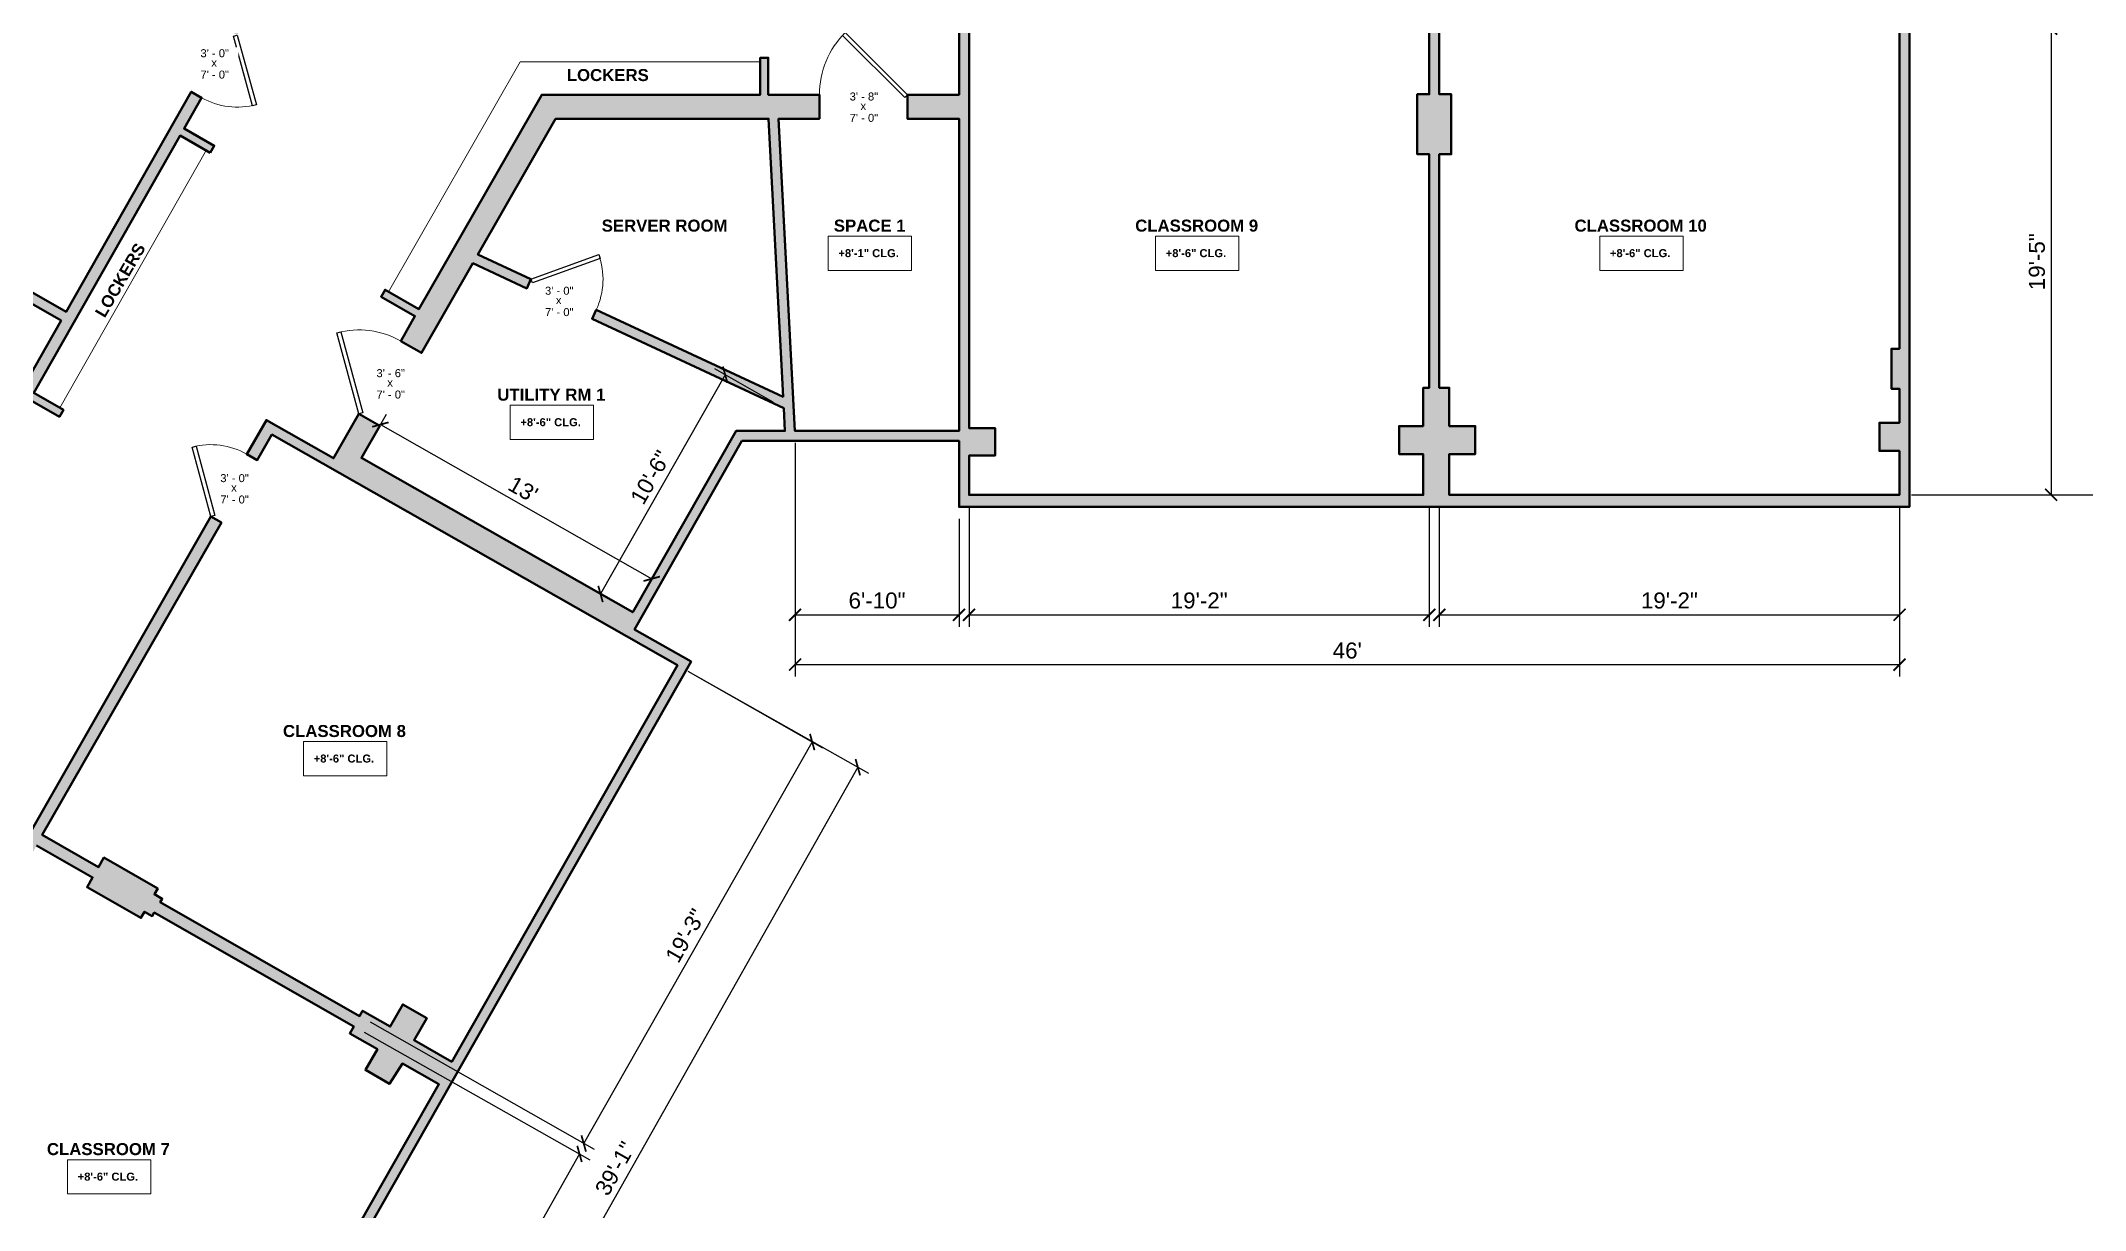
# Model space of a CAD drawing. Header units: inches. Extents: x -2078 to 106214, y -964 to 6385.
# Drawn here: x 58893 to 59915, y 3705 to 4289 of the extents above; entities that cross this region are included whole.
import ezdxf

# ---------------------------------------------------------------- set-up
doc = ezdxf.new("R2010")
doc.units = ezdxf.units.IN
doc.header["$MEASUREMENT"] = 0
for name, color, linetype, lineweight in [('A-ANNO', 2, 'Continuous', 5), ('A-ANNO-DIMS', 1, 'Continuous', 9), ('A-DETAIL-3', 40, 'Continuous', 15), ('A-DOOR', 1, 'Continuous', 18), ('A-WALL', 3, 'Continuous', 40)]:
    doc.layers.add(name, color=color, linetype=linetype, lineweight=lineweight)
doc.layers.add('A-HATCH', color=9, linetype='Continuous')
doc.styles.add('Arial_1', font='arial.ttf', dxfattribs={"height": 0.0625})
doc.styles.add('Arial_2', font='arial.ttf', dxfattribs={"height": 3})
doc.styles.add('Arial_B', font='arialbd.ttf', dxfattribs={"height": 4.5})
doc.styles.add('Arial_B_1', font='arialbd.ttf', dxfattribs={"height": 3})
doc.styles.add('JC', font='arial.ttf', dxfattribs={"height": 0.125})
doc.dimstyles.new('JC-DIMS', dxfattribs={"dimtxt": 0.125, "dimasz": 0.09375, "dimexe": 0.09375, "dimexo": 0.09375, "dimgap": 0.046875, "dimtad": 1, "dimdec": 1, "dimzin": 0, "dimdsep": 46, "dimlunit": 4, "dimtxsty": 'JC', "dimblk": 'ARCHTICK', "dimcen": 0.09, "dimclrd": 1, "dimclre": 1, "dimclrt": 256, "dimadec": 0, "dimazin": 0, "dimtfac": 1, "dimtdec": 1, "dimtofl": 0, "dimtmove": 1, "dimatfit": 3, "dimfxl": 1, "dimtolj": 1, "dimtzin": 0, "dimarcsym": 0})

# ---------------------------------------------------------------- blocks, each defined once
blk = doc.blocks.new('JC_SINGLE DOOR-NO TRIM - SINGLE DOOR-1545697-World Language Center - 1st FL')
at = {"layer": 'A-DOOR', "lineweight": 30}
for p, q in [((-8.9, -27), (16.6, -1.6)), ((18, -3), (-7.5, -28.5)), ((16.6, -1.6), (18, -3)), ((-7.5, -28.5), (-8.9, -27))]:
    blk.add_line(p, q, dxfattribs=at)
at = {"layer": 'A-DOOR', "lineweight": 9}
blk.add_arc((18, -3), 36, 180, 225, dxfattribs=at)
blk = doc.blocks.new('JC_SINGLE DOOR-NO TRIM - SINGLE DOOR-1482781-World Language Center - 1st FL')
at = {"layer": 'A-DOOR', "lineweight": 30}
for p, q in [((-10.1, -34.3), (19.6, -4.6)), ((21, -6), (-8.7, -35.7)), ((19.6, -4.6), (21, -6)), ((-8.7, -35.7), (-10.1, -34.3))]:
    blk.add_line(p, q, dxfattribs=at)
at = {"layer": 'A-DOOR', "lineweight": 9}
blk.add_arc((21, -6), 42, 180, 225, dxfattribs=at)
blk = doc.blocks.new('JC_SINGLE DOOR-NO TRIM - SINGLE DOOR-1484588-World Language Center - 1st FL')
at = {"layer": 'A-DOOR', "lineweight": 30}
for p, q in [((-9.1, 37.1), (-10.5, 35.7)), ((-10.5, 35.7), (20.6, 4.6)), ((22, 6), (-9.1, 37.1)), ((20.6, 4.6), (22, 6))]:
    blk.add_line(p, q, dxfattribs=at)
at = {"layer": 'A-DOOR', "lineweight": 9}
blk.add_arc((22, 6), 44, 135, 180, dxfattribs=at)
blk = doc.blocks.new('JC_SINGLE DOOR-NO TRIM - SINGLE DOOR-1482534-World Language Center - 1st FL')
at = {"layer": 'A-DOOR', "lineweight": 30}
for p, q in [((-8.9, -26.5), (16.6, -1.1)), ((18, -2.5), (-7.5, -28)), ((16.6, -1.1), (18, -2.5)), ((-7.5, -28), (-8.9, -26.5))]:
    blk.add_line(p, q, dxfattribs=at)
at = {"layer": 'A-DOOR', "lineweight": 9}
blk.add_arc((18, -2.5), 36, 180, 225, dxfattribs=at)
blk = doc.blocks.new('_ArchTick')
at = {"color": 0, "linetype": 'ByBlock', "const_width": 0.15}
blk.add_lwpolyline([(-0.5, -0.5), (0.5, 0.5)], dxfattribs=at)
blk = doc.blocks.new('*D2573')
at = {"layer": 'A-ANNO-DIMS', "color": 1, "lineweight": -2, "transparency": 16777216}
for p, q in [((59056.4, 4086), (59065.9, 4102.7)), ((59062.9, 4097.5), (59198.5, 4020.4)), ((59198.4, 4020.1), (59195.6, 4015.1))]:
    blk.add_line(p, q, dxfattribs=at)
at = {"layer": 'Defpoints', "color": 0, "transparency": 16777216}
for p in [(59053.4, 4080.8), (59198.5, 4020.4), (59201.3, 4025.3)]:
    blk.add_point(p, dxfattribs=at)
at = {"layer": 'A-ANNO-DIMS', "color": 1, "lineweight": -2, "transparency": 16777216, "xscale": 6, "yscale": 6, "zscale": 6}
for p, rotation in [((59062.9, 4097.5), 150.3628158779673), ((59198.5, 4020.4), 330.3628158779673)]:
    blk.add_blockref('_ArchTick', p, dxfattribs=dict(at, rotation=rotation))
at = {"layer": 'A-ANNO-DIMS', "color": 2, "transparency": 16777216, "insert": (59134.2, 4065.1), "char_height": 8, "attachment_point": 5, "rotation": 330.3628, "style": 'JC'}
blk.add_mtext("\\A1;13'", dxfattribs=at)
blk = doc.blocks.new('JC- existing door Tag_quad - JC- existing door Tag_quad-839775-World Language Center - 1st FL')
at = {"layer": 'A-ANNO', "insert": (-0.023, 0.038), "char_height": 0.0625, "width": 0.0505, "attachment_point": 1, "style": 'Arial_1', "bg_fill": 3, "box_fill_scale": 1.25, "bg_fill_color": 256, "bg_fill_true_color": 13158600, "bg_fill_transparency": 0}
blk.add_mtext('x', dxfattribs=at)
blk = doc.blocks.new('*D2591')
at = {"layer": 'A-ANNO-DIMS', "color": 1, "lineweight": -2, "transparency": 16777216}
for p, q in [((59592.1, 4056.4), (59592.1, 3996.4)), ((59822.1, 4056.4), (59822.1, 3996.4)), ((59592.1, 4002.4), (59822.1, 4002.4))]:
    blk.add_line(p, q, dxfattribs=at)
at = {"layer": 'Defpoints', "color": 0, "transparency": 16777216}
for p in [(59592.1, 4062.4), (59822.1, 4062.4), (59822.1, 4002.4)]:
    blk.add_point(p, dxfattribs=at)
at = {"layer": 'A-ANNO-DIMS', "color": 1, "lineweight": -2, "transparency": 16777216, "xscale": 6, "yscale": 6, "zscale": 6, "rotation": 180}
blk.add_blockref('_ArchTick', (59592.1, 4002.4), dxfattribs=at)
at = {"layer": 'A-ANNO-DIMS', "color": 1, "lineweight": -2, "transparency": 16777216, "xscale": 6, "yscale": 6, "zscale": 6}
blk.add_blockref('_ArchTick', (59822.1, 4002.4), dxfattribs=at)
at = {"layer": 'A-ANNO-DIMS', "color": 2, "transparency": 16777216, "insert": (59707.1, 4009.5), "char_height": 8, "attachment_point": 5, "style": 'JC'}
blk.add_mtext('\\A1;19\'-2"', dxfattribs=at)
blk = doc.blocks.new('*D2592')
at = {"layer": 'A-ANNO-DIMS', "color": 1, "lineweight": -2, "transparency": 16777216}
for p, q in [((59357.1, 4056.4), (59357.1, 3996.4)), ((59587.1, 4056.4), (59587.1, 3996.4)), ((59357.1, 4002.4), (59587.1, 4002.4))]:
    blk.add_line(p, q, dxfattribs=at)
at = {"layer": 'Defpoints', "color": 0, "transparency": 16777216}
for p in [(59357.1, 4062.4), (59587.1, 4062.4), (59587.1, 4002.4)]:
    blk.add_point(p, dxfattribs=at)
at = {"layer": 'A-ANNO-DIMS', "color": 1, "lineweight": -2, "transparency": 16777216, "xscale": 6, "yscale": 6, "zscale": 6, "rotation": 180}
blk.add_blockref('_ArchTick', (59357.1, 4002.4), dxfattribs=at)
at = {"layer": 'A-ANNO-DIMS', "color": 1, "lineweight": -2, "transparency": 16777216, "xscale": 6, "yscale": 6, "zscale": 6}
blk.add_blockref('_ArchTick', (59587.1, 4002.4), dxfattribs=at)
at = {"layer": 'A-ANNO-DIMS', "color": 2, "transparency": 16777216, "insert": (59472.1, 4009.5), "char_height": 8, "attachment_point": 5, "style": 'JC'}
blk.add_mtext('\\A1;19\'-2"', dxfattribs=at)
blk = doc.blocks.new('*D2593')
at = {"layer": 'A-ANNO-DIMS', "color": 1, "lineweight": -2, "transparency": 16777216}
for p, q in [((59270.1, 4088.4), (59270.1, 3996.4)), ((59352.1, 4050.4), (59352.1, 3996.4)), ((59270.1, 4002.4), (59352.1, 4002.4))]:
    blk.add_line(p, q, dxfattribs=at)
at = {"layer": 'Defpoints', "color": 0, "transparency": 16777216}
for p in [(59270.1, 4094.4), (59352.1, 4056.4), (59352.1, 4002.4)]:
    blk.add_point(p, dxfattribs=at)
at = {"layer": 'A-ANNO-DIMS', "color": 1, "lineweight": -2, "transparency": 16777216, "xscale": 6, "yscale": 6, "zscale": 6, "rotation": 180}
blk.add_blockref('_ArchTick', (59270.1, 4002.4), dxfattribs=at)
at = {"layer": 'A-ANNO-DIMS', "color": 1, "lineweight": -2, "transparency": 16777216, "xscale": 6, "yscale": 6, "zscale": 6}
blk.add_blockref('_ArchTick', (59352.1, 4002.4), dxfattribs=at)
at = {"layer": 'A-ANNO-DIMS', "color": 2, "transparency": 16777216, "insert": (59311.1, 4009.5), "char_height": 8, "attachment_point": 5, "style": 'JC'}
blk.add_mtext('\\A1;6\'-10"', dxfattribs=at)
blk = doc.blocks.new('*D2594')
at = {"layer": 'A-ANNO-DIMS', "color": 1, "lineweight": -2, "transparency": 16777216}
for p, q in [((59235.2, 4122.4), (59172.9, 4012.8)), ((59259.2, 4108.7), (59230, 4125.3)), ((59172.6, 4013), (59167.6, 4015.8))]:
    blk.add_line(p, q, dxfattribs=at)
at = {"layer": 'Defpoints', "color": 0, "transparency": 16777216}
for p in [(59264.5, 4105.7), (59172.9, 4012.8), (59177.8, 4010.1)]:
    blk.add_point(p, dxfattribs=at)
at = {"layer": 'A-ANNO-DIMS', "color": 1, "lineweight": -2, "transparency": 16777216, "xscale": 6, "yscale": 6, "zscale": 6}
for p, rotation in [((59235.2, 4122.4), 60.36281587793665), ((59172.9, 4012.8), 240.3628158779366)]:
    blk.add_blockref('_ArchTick', p, dxfattribs=dict(at, rotation=rotation))
at = {"layer": 'A-ANNO-DIMS', "color": 2, "transparency": 16777216, "insert": (59197.9, 4071.1), "char_height": 8, "attachment_point": 5, "rotation": 60.3628, "style": 'JC'}
blk.add_mtext('\\A1;10\'-6"', dxfattribs=at)
blk = doc.blocks.new('*D2595')
at = {"layer": 'A-ANNO-DIMS', "color": 1, "lineweight": -2, "transparency": 16777216}
for p, q in [((59216.5, 3974.2), (59283.9, 3935.9)), ((59164.5, 3738.1), (59278.7, 3938.8)), ((59057.7, 3798.9), (59169.7, 3735.2))]:
    blk.add_line(p, q, dxfattribs=at)
at = {"layer": 'Defpoints', "color": 0, "transparency": 16777216}
for p in [(59211.3, 3977.2), (59278.7, 3938.8), (59052.5, 3801.8)]:
    blk.add_point(p, dxfattribs=at)
at = {"layer": 'A-ANNO-DIMS', "color": 1, "lineweight": -2, "transparency": 16777216, "xscale": 6, "yscale": 6, "zscale": 6}
for p, rotation in [((59278.7, 3938.8), 60.36281587793663), ((59164.5, 3738.1), 240.3628158779366)]:
    blk.add_blockref('_ArchTick', p, dxfattribs=dict(at, rotation=rotation))
at = {"layer": 'A-ANNO-DIMS', "color": 2, "transparency": 16777216, "insert": (59215.4, 3842), "char_height": 8, "attachment_point": 5, "rotation": 60.3628, "style": 'JC'}
blk.add_mtext('\\A1;19\'-3"', dxfattribs=at)
blk = doc.blocks.new('*D2596')
at = {"layer": 'A-ANNO-DIMS', "color": 1, "lineweight": -2, "transparency": 16777216}
for p, q in [((59372.6, 4758.4), (59935, 4758.4)), ((59929, 4758.4), (59929, 4062.4)), ((59828.1, 4062.4), (59935, 4062.4))]:
    blk.add_line(p, q, dxfattribs=at)
at = {"layer": 'Defpoints', "color": 0, "transparency": 16777216}
for p in [(59366.6, 4758.4), (59822.1, 4062.4), (59929, 4062.4)]:
    blk.add_point(p, dxfattribs=at)
at = {"layer": 'A-ANNO-DIMS', "color": 1, "lineweight": -2, "transparency": 16777216, "xscale": 6, "yscale": 6, "zscale": 6}
for p, rotation in [((59929, 4758.4), 90), ((59929, 4062.4), 270)]:
    blk.add_blockref('_ArchTick', p, dxfattribs=dict(at, rotation=rotation))
at = {"layer": 'A-ANNO-DIMS', "color": 2, "transparency": 16777216, "insert": (59921.9, 4410.4), "char_height": 8, "attachment_point": 5, "rotation": 90, "style": 'JC'}
blk.add_mtext("\\A1;58'", dxfattribs=at)
blk = doc.blocks.new('*D2597')
at = {"layer": 'A-ANNO-DIMS', "color": 1, "lineweight": -2, "transparency": 16777216}
for p, q in [((59828.1, 4295.4), (59903.9, 4295.4)), ((59897.9, 4295.4), (59897.9, 4062.4)), ((59828.1, 4062.4), (59903.9, 4062.4))]:
    blk.add_line(p, q, dxfattribs=at)
at = {"layer": 'Defpoints', "color": 0, "transparency": 16777216}
for p in [(59822.1, 4295.4), (59822.1, 4062.4), (59897.9, 4062.4)]:
    blk.add_point(p, dxfattribs=at)
at = {"layer": 'A-ANNO-DIMS', "color": 1, "lineweight": -2, "transparency": 16777216, "xscale": 6, "yscale": 6, "zscale": 6}
for p, rotation in [((59897.9, 4295.4), 90), ((59897.9, 4062.4), 270)]:
    blk.add_blockref('_ArchTick', p, dxfattribs=dict(at, rotation=rotation))
at = {"layer": 'A-ANNO-DIMS', "color": 2, "transparency": 16777216, "insert": (59890.8, 4178.9), "char_height": 8, "attachment_point": 5, "rotation": 90, "style": 'JC'}
blk.add_mtext('\\A1;19\'-5"', dxfattribs=at)
blk = doc.blocks.new('*D2580')
at = {"layer": 'A-ANNO-DIMS', "color": 1, "lineweight": -2, "transparency": 16777216}
for p, q in [((58482.8, 4094.8), (58306.3, 3786.6)), ((58909.8, 3448), (58309.3, 3791.8)), ((58976.5, 3564.5), (58906.9, 3442.8))]:
    blk.add_line(p, q, dxfattribs=at)
at = {"layer": 'Defpoints', "color": 0, "transparency": 16777216}
for p in [(58485.8, 4100), (58309.3, 3791.8), (58979.5, 3569.7)]:
    blk.add_point(p, dxfattribs=at)
at = {"layer": 'A-ANNO-DIMS', "color": 1, "lineweight": -2, "transparency": 16777216, "xscale": 6, "yscale": 6, "zscale": 6}
for p, rotation in [((58309.3, 3791.8), 150.2111250962843), ((58909.8, 3448), 330.2111250962843)]:
    blk.add_blockref('_ArchTick', p, dxfattribs=dict(at, rotation=rotation))
at = {"layer": 'A-ANNO-DIMS', "color": 2, "transparency": 16777216, "insert": (58613.1, 3626), "char_height": 8, "attachment_point": 5, "rotation": 330.2111, "style": 'JC'}
blk.add_mtext('\\A1;57\'-8"', dxfattribs=at)
blk = doc.blocks.new('*D2583')
at = {"layer": 'A-ANNO-DIMS', "color": 1, "lineweight": -2, "transparency": 16777216}
for p, q in [((59054.8, 3793.7), (59167.6, 3730)), ((59162.4, 3732.9), (59048.3, 3530.9)), ((58984.7, 3566.8), (59053.6, 3527.9))]:
    blk.add_line(p, q, dxfattribs=at)
at = {"layer": 'Defpoints', "color": 0, "transparency": 16777216}
for p in [(59049.5, 3796.6), (58979.5, 3569.7), (59048.3, 3530.9)]:
    blk.add_point(p, dxfattribs=at)
at = {"layer": 'A-ANNO-DIMS', "color": 1, "lineweight": -2, "transparency": 16777216, "xscale": 6, "yscale": 6, "zscale": 6}
for p, rotation in [((59162.4, 3732.9), 60.5569107317305), ((59048.3, 3530.9), 240.5569107317305)]:
    blk.add_blockref('_ArchTick', p, dxfattribs=dict(at, rotation=rotation))
at = {"layer": 'A-ANNO-DIMS', "color": 2, "transparency": 16777216, "insert": (59099.2, 3635.4), "char_height": 8, "attachment_point": 5, "rotation": 60.5569, "style": 'JC'}
blk.add_mtext('\\A1;19\'-4"', dxfattribs=at)
blk = doc.blocks.new('*D2584')
at = {"layer": 'A-ANNO-DIMS', "color": 1, "lineweight": -2, "transparency": 16777216}
for p, q in [((59216.5, 3974.2), (59306.8, 3923.3)), ((59301.5, 3926.2), (59071.1, 3518)), ((58984.7, 3566.8), (59076.4, 3515.1))]:
    blk.add_line(p, q, dxfattribs=at)
at = {"layer": 'Defpoints', "color": 0, "transparency": 16777216}
for p in [(59211.3, 3977.2), (58979.5, 3569.7), (59071.1, 3518)]:
    blk.add_point(p, dxfattribs=at)
at = {"layer": 'A-ANNO-DIMS', "color": 1, "lineweight": -2, "transparency": 16777216, "xscale": 6, "yscale": 6, "zscale": 6}
for p, rotation in [((59301.5, 3926.2), 60.5569107317305), ((59071.1, 3518), 240.5569107317305)]:
    blk.add_blockref('_ArchTick', p, dxfattribs=dict(at, rotation=rotation))
at = {"layer": 'A-ANNO-DIMS', "color": 2, "transparency": 16777216, "insert": (59180.2, 3725.6), "char_height": 8, "attachment_point": 5, "rotation": 60.5569, "style": 'JC'}
blk.add_mtext('\\A1;39\'-1"', dxfattribs=at)
blk = doc.blocks.new('*D2585')
at = {"layer": 'A-ANNO-DIMS', "color": 1, "lineweight": -2, "transparency": 16777216}
for p, q in [((59270.1, 4088.4), (59270.1, 3971.5)), ((59822.1, 4056.4), (59822.1, 3971.5)), ((59270.1, 3977.5), (59822.1, 3977.5))]:
    blk.add_line(p, q, dxfattribs=at)
at = {"layer": 'Defpoints', "color": 0, "transparency": 16777216}
for p in [(59270.1, 4094.4), (59822.1, 4062.4), (59822.1, 3977.5)]:
    blk.add_point(p, dxfattribs=at)
at = {"layer": 'A-ANNO-DIMS', "color": 1, "lineweight": -2, "transparency": 16777216, "xscale": 6, "yscale": 6, "zscale": 6, "rotation": 180}
blk.add_blockref('_ArchTick', (59270.1, 3977.5), dxfattribs=at)
at = {"layer": 'A-ANNO-DIMS', "color": 1, "lineweight": -2, "transparency": 16777216, "xscale": 6, "yscale": 6, "zscale": 6}
blk.add_blockref('_ArchTick', (59822.1, 3977.5), dxfattribs=at)
at = {"layer": 'A-ANNO-DIMS', "color": 2, "transparency": 16777216, "insert": (59546.1, 3984.5), "char_height": 8, "attachment_point": 5, "style": 'JC'}
blk.add_mtext("\\A1;46'", dxfattribs=at)

msp = doc.modelspace()

# ---------------------------------------------------------------- hatches: boundary and pattern name
at = {"layer": 'A-HATCH'}
h = msp.add_hatch(color=256, dxfattribs=at)
h.dxf.hatch_style = 1
h.paths.add_polyline_path([(58618.007, 4057.017), (58612.046, 4046.602), (58551.186, 4081.441), (58548.702, 4077.102), (58785.103, 3941.775), (58709.217, 3808.393), (58714.432, 3805.426), (58736.384, 3844.01), (58749.945, 3836.294), (58751.923, 3839.771), (58738.362, 3847.486), (58841.713, 4029.144), (58856.144, 4020.934), (58858.122, 4024.41), (58843.691, 4032.621), (58849.926, 4043.579), (58844.711, 4046.547), (58787.575, 3946.121), (58638.082, 4031.698), (58644.043, 4042.113)])
h.paths.add_polyline_path([(58504.908, 4133.448), (58499.913, 4136.308), (58499.717, 4135.966), (58499.424, 4135.454), (58493.479, 4138.857), (58493.772, 4139.369), (58493.968, 4139.711), (58493.626, 4139.907), (58493.306, 4139.348), (58492.438, 4139.845), (58486.373, 4129.25), (58450.242, 4149.933), (58443.783, 4138.651), (58479.915, 4117.968), (58473.808, 4107.3), (58474.676, 4106.803), (58472.866, 4103.641), (58473.207, 4103.445), (58473.403, 4103.787), (58473.696, 4104.3), (58479.641, 4100.896), (58479.348, 4100.384), (58479.152, 4100.042), (58484.148, 4097.183), (58485.762, 4100.003), (58488.366, 4098.513), (58492.536, 4105.797), (58503.818, 4099.339), (58505.309, 4101.942), (58517.459, 4094.987), (58519.943, 4099.326), (58507.793, 4106.282), (58512.264, 4114.092), (58498.378, 4122.041)])
h.paths.add_polyline_path([(58617.611, 4330.328), (58624.145, 4341.742), (58619.15, 4344.602), (58618.954, 4344.26), (58618.661, 4343.748), (58612.716, 4347.151), (58613.205, 4348.005), (58612.863, 4348.201), (58612.539, 4347.635), (58611.671, 4348.132), (58605.461, 4337.284), (58569.011, 4358.149), (58563.05, 4347.735), (58599.5, 4326.869), (58593.21, 4315.883), (58594.078, 4315.386), (58593.589, 4314.532), (58593.931, 4314.336), (58594.127, 4314.678), (58594.42, 4315.19), (58600.365, 4311.787), (58600.072, 4311.274), (58599.876, 4310.933), (58604.872, 4308.073), (58609.166, 4315.575), (58623.919, 4307.129), (58624.913, 4308.865), (58636.308, 4302.342), (58638.792, 4306.681), (58626.746, 4313.577), (58631.714, 4322.255)])
h.paths.add_polyline_path([(58670.035, 4288.796), (58667.551, 4284.457), (58903.29, 4149.508), (58862.514, 4077.837), (58867.729, 4074.87), (58887.636, 4109.86), (58902.501, 4101.403), (58904.479, 4104.879), (58889.614, 4113.337), (58962.801, 4241.975), (58977.855, 4233.41), (58979.833, 4236.886), (58964.779, 4245.451), (58973.553, 4260.873), (58968.338, 4263.84), (58905.763, 4153.854), (58756.779, 4239.139), (58762.741, 4249.554), (58736.705, 4264.458), (58730.743, 4254.044)])
h.paths.add_polyline_path([(58856.755, 4408.903), (58861.723, 4417.582), (58843.497, 4428.015), (58838.529, 4419.336), (58725.961, 4483.776), (58752.42, 4529.997), (58736.973, 4538.839), (58743.13, 4549.595), (58738.135, 4552.455), (58737.646, 4551.6), (58731.701, 4555.004), (58732.19, 4555.858), (58731.848, 4556.054), (58725.492, 4544.95), (58688.174, 4566.312), (58682.212, 4555.898), (58719.53, 4534.535), (58712.827, 4522.825), (58713.168, 4522.63), (58713.657, 4523.484), (58719.603, 4520.081), (58719.114, 4519.226), (58724.109, 4516.367), (58728.527, 4524.085), (58739.635, 4517.727), (58718.641, 4481.053), (59000.214, 4319.867), (58986.14, 4295.13), (58991.355, 4292.163), (59007.553, 4320.634), (59054.447, 4355.233), (59051.478, 4359.256), (59004.295, 4324.444)])
h.paths.add_polyline_path([(59127.816, 4409.366), (59138.706, 4409.366), (59138.706, 4390.866), (59143.706, 4390.866), (59143.706, 4409.366), (59266.706, 4409.366), (59266.706, 4390.866), (59271.706, 4390.866), (59271.706, 4409.366), (59285.046, 4409.366), (59285.046, 4414.366), (59131.046, 4414.366), (59129.132, 4585.388), (59117.188, 4585.388), (59117.188, 4614.388), (59129.046, 4614.388), (59129.046, 4740.545), (59106.687, 4740.545), (59106.687, 4750.366), (59126.44, 4750.366), (59126.44, 4757.122), (59125.455, 4757.122), (59125.455, 4763.972), (59126.046, 4763.972), (59126.44, 4763.972), (59126.44, 4764.366), (59114.174, 4764.366), (59114.174, 4807.366), (59101.174, 4807.366), (59101.174, 4764.366), (59087.293, 4764.366), (59087.293, 4763.972), (59087.687, 4763.972), (59087.687, 4757.122), (59087.293, 4757.122), (59087.293, 4750.366), (59100.687, 4750.366), (59100.687, 4734.545), (59124.046, 4734.545), (59124.046, 4619.388), (59099.188, 4619.388), (59099.188, 4580.388), (59124.188, 4580.388), (59126.047, 4414.274), (59080.447, 4380.63), (59083.415, 4376.606)])
h.paths.add_polyline_path([(58831.558, 4806.053), (58821.272, 4799.873), (58846.954, 4757.131), (58831.812, 4730.678), (58832.153, 4730.483), (58832.642, 4731.337), (58838.587, 4727.934), (58838.196, 4727.25), (58838.098, 4727.079), (58843.094, 4724.22), (58854.091, 4743.431), (58861.25, 4731.206), (58861.756, 4730.343), (58872.937, 4736.892), (58872.432, 4737.755), (58865.046, 4750.366), (58886.081, 4750.366), (58886.081, 4757.122), (58885.096, 4757.122), (58885.096, 4763.972), (58886.081, 4763.972), (58886.081, 4764.366), (58856.606, 4764.366)])
h.paths.add_polyline_path([(58950.384, 4623.334), (58924.645, 4609.973), (58943.534, 4573.583), (58969.273, 4586.944)], flags=17)
h.paths.add_polyline_path([(59366.238, 4758.759), (59365.647, 4758.759), (59365.647, 4765.61), (59366.238, 4765.61), (59366.238, 4766.366), (59354.046, 4766.366), (59354.046, 4808.366), (59341.046, 4808.366), (59341.046, 4766.366), (59328.046, 4766.366), (59328.046, 4763.972), (59328.637, 4763.972), (59328.637, 4757.122), (59328.238, 4757.122), (59328.238, 4750.366), (59337.046, 4750.366), (59337.046, 4733.366), (59345.046, 4733.366), (59345.046, 4734.366), (59354.046, 4734.366), (59354.046, 4750.366), (59366.238, 4750.366)])
h.paths.add_polyline_path([(59357.046, 4614.366), (59345.046, 4614.366), (59345.046, 4697.366), (59340.046, 4697.366), (59340.046, 4414.366), (59321.046, 4414.366), (59321.046, 4409.366), (59367.869, 4409.366), (59367.869, 4391.866), (59371.869, 4391.866), (59371.869, 4409.366), (59482.869, 4409.366), (59482.869, 4391.866), (59488.869, 4391.866), (59488.869, 4409.366), (59504.053, 4409.366), (59504.053, 4414.366), (59345.046, 4414.366), (59345.046, 4584.366), (59357.046, 4584.366)], flags=17)
h.paths.add_polyline_path([(59606.238, 4767.366), (59593.803, 4767.366), (59593.803, 4809.366), (59580.803, 4809.366), (59580.803, 4767.366), (59567.053, 4767.366), (59567.053, 4765.61), (59568.238, 4765.61), (59568.828, 4765.61), (59568.828, 4758.759), (59568.238, 4758.759), (59567.844, 4758.759), (59567.844, 4750.366), (59576.053, 4750.366), (59576.053, 4414.366), (59540.053, 4414.366), (59540.053, 4409.366), (59594.869, 4409.366), (59594.869, 4395.366), (59724.053, 4395.366), (59724.053, 4410.366), (59719.053, 4410.366), (59719.053, 4401.366), (59611.053, 4401.366), (59611.053, 4414.366), (59582.053, 4414.366), (59582.053, 4563.366), (59636.053, 4563.366), (59636.053, 4562.366), (59637.053, 4562.366), (59637.053, 4563.366), (59715.053, 4563.366), (59715.053, 4521.366), (59637.053, 4521.366), (59637.053, 4526.366), (59636.053, 4526.366), (59636.053, 4520.366), (59655.053, 4520.366), (59655.053, 4516.366), (59656.053, 4516.366), (59656.053, 4520.366), (59715.053, 4520.366), (59715.053, 4488.366), (59656.053, 4488.366), (59656.053, 4490.366), (59655.053, 4490.366), (59655.053, 4486.866), (59656.053, 4486.866), (59656.053, 4487.366), (59715.053, 4487.366), (59715.053, 4454.366), (59656.053, 4454.366), (59656.053, 4460.866), (59655.053, 4460.866), (59655.053, 4454.366), (59652.553, 4454.366), (59652.553, 4449.366), (59719.053, 4449.366), (59719.053, 4444.366), (59724.053, 4444.366), (59724.053, 4578.366), (59719.053, 4578.366), (59719.053, 4569.366), (59598.053, 4569.366), (59598.053, 4645.366), (59582.053, 4645.366), (59582.053, 4736.366), (59637.053, 4736.366), (59637.053, 4735.366), (59638.053, 4735.366), (59638.053, 4736.366), (59715.053, 4736.366), (59715.053, 4695.366), (59638.053, 4695.366), (59638.053, 4699.366), (59637.053, 4699.366), (59637.053, 4694.366), (59715.053, 4694.366), (59715.053, 4622.366), (59665.553, 4622.366), (59665.553, 4617.366), (59719.053, 4617.366), (59719.053, 4612.366), (59724.053, 4612.366), (59724.053, 4691.366), (59728.053, 4691.366), (59728.053, 4696.366), (59724.053, 4696.366), (59724.053, 4742.644), (59715.053, 4742.644), (59715.053, 4742.366), (59593.053, 4742.366), (59593.053, 4750.366), (59606.238, 4750.366)])
h.paths.add_polyline_path([(59827.061, 4748.866), (59822.061, 4748.866), (59822.061, 4696.366), (59822.053, 4691.366), (59822.061, 4691.366), (59822.061, 4301.366), (59800.061, 4301.366), (59800.061, 4295.366), (59822.061, 4295.366), (59822.061, 4135.366), (59818.061, 4135.366), (59818.061, 4115.366), (59822.061, 4115.366), (59822.061, 4098.366), (59812.061, 4098.366), (59812.061, 4084.366), (59822.061, 4084.366), (59822.061, 4062.366), (59597.061, 4062.366), (59597.061, 4082.728), (59610.061, 4082.728), (59610.061, 4096.728), (59597.061, 4096.728), (59597.061, 4115.866), (59592.061, 4115.866), (59592.061, 4232.66), (59598.061, 4232.66), (59598.061, 4262.66), (59592.061, 4262.66), (59592.061, 4295.366), (59764.061, 4295.366), (59764.061, 4301.366), (59427.061, 4301.366), (59427.061, 4295.366), (59587.061, 4295.366), (59587.061, 4262.66), (59581.061, 4262.66), (59581.061, 4232.66), (59587.061, 4232.66), (59587.061, 4115.866), (59584.061, 4115.866), (59583.998, 4096.728), (59571.998, 4096.728), (59571.998, 4082.728), (59583.998, 4082.728), (59584.061, 4062.366), (59357.061, 4062.366), (59357.061, 4081.955), (59370.061, 4081.955), (59370.061, 4095.705), (59357.061, 4095.705), (59357.061, 4295.366), (59391.061, 4295.366), (59391.061, 4301.366), (59352.061, 4301.366), (59352.061, 4262.366), (59326.311, 4262.366), (59326.311, 4250.366), (59352.061, 4250.366), (59352.061, 4094.366), (59270.058, 4094.366), (59261.882, 4250.366), (59282.311, 4250.366), (59282.311, 4262.366), (59256.765, 4262.366), (59256.765, 4280.899), (59252.765, 4280.899), (59252.765, 4262.366), (59143.506, 4262.366), (59082.158, 4155.198), (59065.199, 4164.906), (59063.212, 4161.434), (59080.171, 4151.726), (59073.037, 4139.265), (59083.451, 4133.303), (59109.124, 4178.15), (59136.032, 4165.602), (59138.146, 4170.134), (59111.617, 4182.505), (59150.463, 4250.366), (59256.875, 4250.366), (59264.16, 4111.373), (59170.773, 4154.92), (59168.66, 4150.388), (59264.456, 4105.718), (59265.051, 4094.366), (59240.624, 4094.366), (59189.015, 4003.654), (59053.401, 4080.809), (59062.585, 4096.853), (59052.171, 4102.815), (59039.494, 4080.668), (59005.911, 4099.775), (58996.119, 4082.695), (59001.324, 4079.711), (59008.639, 4092.47), (59211.324, 3977.155), (59098.576, 3778.982), (59079.757, 3789.724), (59086.025, 3800.806), (59074.091, 3807.617), (59067.795, 3796.551), (59053.984, 3804.434), (59052.497, 3801.829), (58952.832, 3858.715), (58953.824, 3860.452), (58949.954, 3862.661), (58951.651, 3865.634), (58924.728, 3881.001), (58922.04, 3876.291), (58893.904, 3892.351), (58983.418, 4048.48), (58978.213, 4051.464), (58888.82, 3895.252), (58824.243, 3780.849), (58829.468, 3777.899), (58891.081, 3887.053), (58919.065, 3871.08), (58916.301, 3866.237), (58943.224, 3850.87), (58944.997, 3853.976), (58948.867, 3851.768), (58949.858, 3853.505), (59049.541, 3796.608), (59047.558, 3793.134), (59061.412, 3785.226), (59055.376, 3774.889), (59067.384, 3767.877), (59073.922, 3778.086), (59092.148, 3767.683), (58979.521, 3569.723), (58776.611, 3684.258), (58811.772, 3746.549), (58806.547, 3749.498), (58786.113, 3713.297), (58785.174, 3713.844), (58782.657, 3709.524), (58783.655, 3708.943), (58764.892, 3675.702), (58770.117, 3672.752), (58771.696, 3675.549), (58978.93, 3558.573), (59218.143, 3979.028), (59189.899, 3995.097), (59243.532, 4089.366), (59352.061, 4089.366), (59352.061, 4056.366), (59827.061, 4056.366)])

# ---------------------------------------------------------------- linework, layer by layer
at = {"layer": 'A-ANNO', "flags": 128}
for points in [[(59286.667, 4191.641), (59328.403, 4191.641), (59328.403, 4174.573), (59286.667, 4174.573)], [(59450.26, 4191.641), (59491.996, 4191.641), (59491.996, 4174.573), (59450.26, 4174.573)], [(59672.26, 4191.641), (59713.996, 4191.641), (59713.996, 4174.573), (59672.26, 4174.573)], [(59127.736, 4107.136), (59169.472, 4107.136), (59169.472, 4090.068), (59127.736, 4090.068)], [(59024.443, 3938.997), (59066.179, 3938.997), (59066.179, 3921.929), (59024.443, 3921.929)], [(58906.469, 3729.995), (58948.205, 3729.995), (58948.205, 3712.926), (58906.469, 3712.926)]]:
    msp.add_lwpolyline(points, close=True, dxfattribs=at)
at = {"layer": 'A-DETAIL-3'}
for p, q in [((59132.765, 4278.899), (59066.939, 4163.91)), ((59252.765, 4278.899), (59132.765, 4278.899)), ((58902.656, 4105.917), (58976.028, 4234.879))]:
    msp.add_line(p, q, dxfattribs=at)
at = {"layer": 'A-WALL', "lineweight": 60}
for points in [[(59587.061, 4295.366), (59587.061, 4262.66), (59581.061, 4262.66), (59581.061, 4232.66), (59587.061, 4232.66), (59587.061, 4115.866), (59584.061, 4115.866), (59583.998, 4096.728), (59571.998, 4096.728), (59571.998, 4082.728), (59583.998, 4082.728), (59584.061, 4062.366), (59357.061, 4062.366), (59357.061, 4081.955), (59370.061, 4081.955), (59370.061, 4095.705), (59357.061, 4095.705), (59357.061, 4295.366)], [(59822.061, 4295.366), (59822.061, 4135.366), (59818.061, 4135.366), (59818.061, 4115.366), (59822.061, 4115.366), (59822.061, 4098.366), (59812.061, 4098.366), (59812.061, 4084.366), (59822.061, 4084.366), (59822.061, 4062.366), (59597.061, 4062.366), (59597.061, 4082.728), (59610.061, 4082.728), (59610.061, 4096.728), (59597.061, 4096.728), (59597.061, 4115.866), (59592.061, 4115.866), (59592.061, 4232.66), (59598.061, 4232.66), (59598.061, 4262.66), (59592.061, 4262.66), (59592.061, 4295.366)], [(58891.081, 3887.053), (58919.065, 3871.08), (58916.301, 3866.237), (58943.224, 3850.87), (58944.997, 3853.976), (58948.867, 3851.768), (58949.858, 3853.505), (59049.541, 3796.608), (59047.558, 3793.134), (59061.412, 3785.226), (59055.376, 3774.889), (59067.384, 3767.877), (59073.922, 3778.086), (59092.148, 3767.683), (58979.521, 3569.723)]]:
    msp.add_lwpolyline(points, dxfattribs=at)

# ---------------------------------------------------------------- block references
at = {"layer": 'A-DOOR'}
for name, p, rotation in [('JC_SINGLE DOOR-NO TRIM - SINGLE DOOR-1545697-World Language Center - 1st FL', (58979.846, 4278.002), 60.3628158779221), ('JC_SINGLE DOOR-NO TRIM - SINGLE DOOR-1482534-World Language Center - 1st FL', (59153.403, 4160.261), 154.9999999999999), ('JC_SINGLE DOOR-NO TRIM - SINGLE DOOR-1482781-World Language Center - 1st FL', (59067.811, 4118.059), 240.2111250963137), ('JC_SINGLE DOOR-NO TRIM - SINGLE DOOR-1545697-World Language Center - 1st FL', (58989.768, 4065.587), 240.1728537738648)]:
    msp.add_blockref(name, p, dxfattribs=dict(at, rotation=rotation))
msp.add_blockref('JC_SINGLE DOOR-NO TRIM - SINGLE DOOR-1484588-World Language Center - 1st FL', (59304.311, 4256.366), dxfattribs=at)

# ---------------------------------------------------------------- texts
at = {"layer": 'A-ANNO', "attachment_point": 1}
for s, insert, char_height, width, style in [('LOCKERS', (59156.037, 4275.227), 6, 50.5, 'Arial_B'), ('SERVER ROOM', (59173.489, 4199.947), 6, 77.568, 'Arial_B'), ('SPACE 1', (59289.498, 4199.947), 6, 43.632, 'Arial_B'), ('CLASSROOM 9', (59440.116, 4199.947), 6, 75.346, 'Arial_B'), ('CLASSROOM 10', (59659.671, 4199.947), 6, 81.002, 'Arial_B'), ('+8\'-1" CLG.', (59291.787, 4185.188), 4, 37.976, 'Arial_B_1'), ('+8\'-6" CLG.', (59455.38, 4185.188), 4, 37.976, 'Arial_B_1'), ('+8\'-6" CLG.', (59677.38, 4185.188), 4, 37.976, 'Arial_B_1'), ('UTILITY RM 1', (59121.308, 4115.442), 6, 66.054, 'Arial_B'), ('+8\'-6" CLG.', (59132.856, 4100.683), 4, 37.976, 'Arial_B_1'), ('CLASSROOM 8', (59014.184, 3947.303), 6, 75.346, 'Arial_B'), ('+8\'-6" CLG.', (59029.563, 3932.544), 4, 37.976, 'Arial_B_1'), ('CLASSROOM 7', (58896.21, 3738.301), 6, 75.346, 'Arial_B'), ('+8\'-6" CLG.', (58911.589, 3723.542), 4, 37.976, 'Arial_B_1')]:
    msp.add_mtext(s, dxfattribs=dict(at, insert=insert, char_height=char_height, width=width, style=style))
at = {"layer": 'A-ANNO', "insert": (58919.922, 4153.513), "char_height": 6, "width": 50.5, "attachment_point": 1, "rotation": 59.708256, "style": 'Arial_B'}
msp.add_mtext('LOCKERS', dxfattribs=at)

# ---------------------------------------------------------------- dimensions: what is measured, and where the dimension line sits
at = {"layer": 'A-ANNO-DIMS'}
for base, p1, p2, angle, picture, middle in [((59928.962, 4062.366), (59366.631, 4758.366), (59822.061, 4062.366), 90, '*D2596', (59921.878, 4410.366)), ((59897.861, 4062.366), (59822.061, 4295.366), (59822.061, 4062.366), 90, '*D2597', (59890.777, 4178.866)), ((59172.854, 4012.849), (59264.456, 4105.718), (59177.77, 4010.051), 60.362816, '*D2594', (59197.854, 4071.117)), ((59198.521, 4020.363), (59053.401, 4080.809), (59201.319, 4025.28), 330.362816, '*D2573', (59134.219, 4065.101)), ((59071.126, 3518.015), (59211.324, 3977.155), (58979.521, 3569.723), 60.556911, '*D2584', (59180.165, 3725.605)), ((59278.656, 3938.847), (59052.497, 3801.829), (59211.324, 3977.155), 60.362816, '*D2595', (59215.398, 3841.993)), ((59048.339, 3530.878), (59049.541, 3796.608), (58979.521, 3569.723), 60.556911, '*D2583', (59099.19, 3635.378))]:
    dim = msp.add_linear_dim(base=base, p1=p1, p2=p2, angle=angle, dimstyle='JC-DIMS', override={"dimdec": 0, "dimclrt": 2}, dxfattribs=at)
    dim.commit()
    dim.dimension.update_dxf_attribs({"geometry": picture, "text_midpoint": middle})
for base, p1, p2, picture, middle in [((59352.061, 4002.44), (59270.058, 4094.366), (59352.061, 4056.366), '*D2593', (59311.059, 4009.525)), ((59822.061, 3977.461), (59270.058, 4094.366), (59822.061, 4062.366), '*D2585', (59546.059, 3984.546)), ((59587.061, 4002.44), (59357.061, 4062.366), (59587.061, 4062.366), '*D2592', (59472.061, 4009.525)), ((59822.061, 4002.44), (59592.061, 4062.366), (59822.061, 4062.366), '*D2591', (59707.061, 4009.525))]:
    dim = msp.add_linear_dim(base=base, p1=p1, p2=p2, dimstyle='JC-DIMS', override={"dimdec": 0, "dimclrt": 2}, dxfattribs=at)
    dim.commit()
    dim.dimension.update_dxf_attribs({"geometry": picture, "text_midpoint": middle})

# ---------------------------------------------------------------- next in the draw order: block references
at = {"layer": 'A-ANNO', "xscale": 64, "yscale": 64, "zscale": 64}
for p in [(58979.846, 4278.002), (59304.311, 4256.366), (59152.058, 4159.266), (59067.811, 4118.059), (58989.768, 4065.587)]:
    msp.add_blockref('JC- existing door Tag_quad - JC- existing door Tag_quad-839775-World Language Center - 1st FL', p, dxfattribs=at)

# ---------------------------------------------------------------- next in the draw order: texts
at = {"layer": 'A-ANNO', "char_height": 4, "width": 17.978, "attachment_point": 1, "style": 'Arial_2', "bg_fill": 3, "box_fill_scale": 1.25, "bg_fill_color": 256, "bg_fill_true_color": 13158600, "bg_fill_transparency": 0}
for s, insert in [('3\' - 0"', (58972.961, 4285.139)), ('3\' - 8"', (59297.425, 4263.503)), ('3\' - 0"', (59145.173, 4166.403)), ('3\' - 6"', (59060.926, 4125.196)), ('3\' - 0"', (58982.883, 4072.724))]:
    msp.add_mtext(s, dxfattribs=dict(at, insert=insert))

# ---------------------------------------------------------------- next in the draw order: texts
for insert in [(58972.961, 4274.457), (59297.425, 4252.821), (59145.173, 4155.721), (59060.926, 4114.514), (58982.883, 4062.043)]:
    msp.add_mtext('7\' - 0"', dxfattribs=dict(at, insert=insert))

# ---------------------------------------------------------------- next in the draw order: linework, layer by layer
at = {"layer": 'A-WALL', "lineweight": 60}
for points in [[(58978.93, 3558.573), (59218.143, 3979.028), (59189.899, 3995.097), (59243.532, 4089.366), (59352.061, 4089.366), (59352.061, 4056.366), (59827.061, 4056.366), (59827.061, 4748.866)], [(59352.061, 4301.366), (59352.061, 4262.366), (59326.311, 4262.366), (59326.311, 4250.366), (59352.061, 4250.366), (59352.061, 4094.366), (59270.058, 4094.366), (59261.882, 4250.366), (59282.311, 4250.366), (59282.311, 4262.366), (59256.765, 4262.366), (59256.765, 4280.899), (59252.765, 4280.899), (59252.765, 4262.366), (59143.506, 4262.366), (59082.158, 4155.198), (59065.199, 4164.906), (59063.212, 4161.434), (59080.171, 4151.726), (59073.037, 4139.265), (59083.451, 4133.303), (59109.124, 4178.15), (59136.032, 4165.602), (59138.146, 4170.134), (59111.617, 4182.505), (59150.463, 4250.366), (59256.875, 4250.366), (59264.16, 4111.373), (59170.773, 4154.92), (59168.66, 4150.388), (59264.456, 4105.718), (59265.051, 4094.366), (59240.624, 4094.366), (59189.015, 4003.654), (59053.401, 4080.809), (59062.585, 4096.853), (59052.171, 4102.815), (59039.494, 4080.668), (59005.911, 4099.775), (58996.119, 4082.695), (59001.324, 4079.711), (59008.639, 4092.47), (59211.324, 3977.155), (59098.576, 3778.982), (59079.757, 3789.724), (59086.025, 3800.806), (59074.091, 3807.617), (59067.795, 3796.551), (59053.984, 3804.434), (59052.497, 3801.829), (58952.832, 3858.715), (58953.824, 3860.452), (58949.954, 3862.661), (58951.651, 3865.634), (58924.728, 3881.001), (58922.04, 3876.291), (58893.904, 3892.351), (58983.418, 4048.48), (58978.213, 4051.464), (58888.82, 3895.252)]]:
    msp.add_lwpolyline(points, dxfattribs=at)
msp.add_lwpolyline([(58977.855, 4233.41), (58979.833, 4236.886), (58964.779, 4245.451), (58973.553, 4260.873), (58968.338, 4263.84), (58905.763, 4153.854), (58756.779, 4239.139), (58762.741, 4249.554), (58736.705, 4264.458), (58730.743, 4254.044), (58670.035, 4288.796), (58667.551, 4284.457), (58903.29, 4149.508), (58862.514, 4077.837), (58867.729, 4074.87), (58887.636, 4109.86), (58902.501, 4101.403), (58904.479, 4104.879), (58889.614, 4113.337), (58962.801, 4241.975)], close=True, dxfattribs=at)

# ---------------------------------------------------------------- next in the draw order: dimensions: what is measured, and where the dimension line sits
at = {"layer": 'A-ANNO-DIMS'}
dim = msp.add_linear_dim(base=(58309.31, 3791.761), p1=(58979.521, 3569.723), p2=(58485.762, 4100.003), angle=330.211125, dimstyle='JC-DIMS', override={"dimdec": 0, "dimclrt": 2}, dxfattribs=at)
dim.commit()
dim.dimension.update_dxf_attribs({"geometry": '*D2580', "text_midpoint": (58613.093, 3626.024)})

doc.saveas('drawing.dxf')
